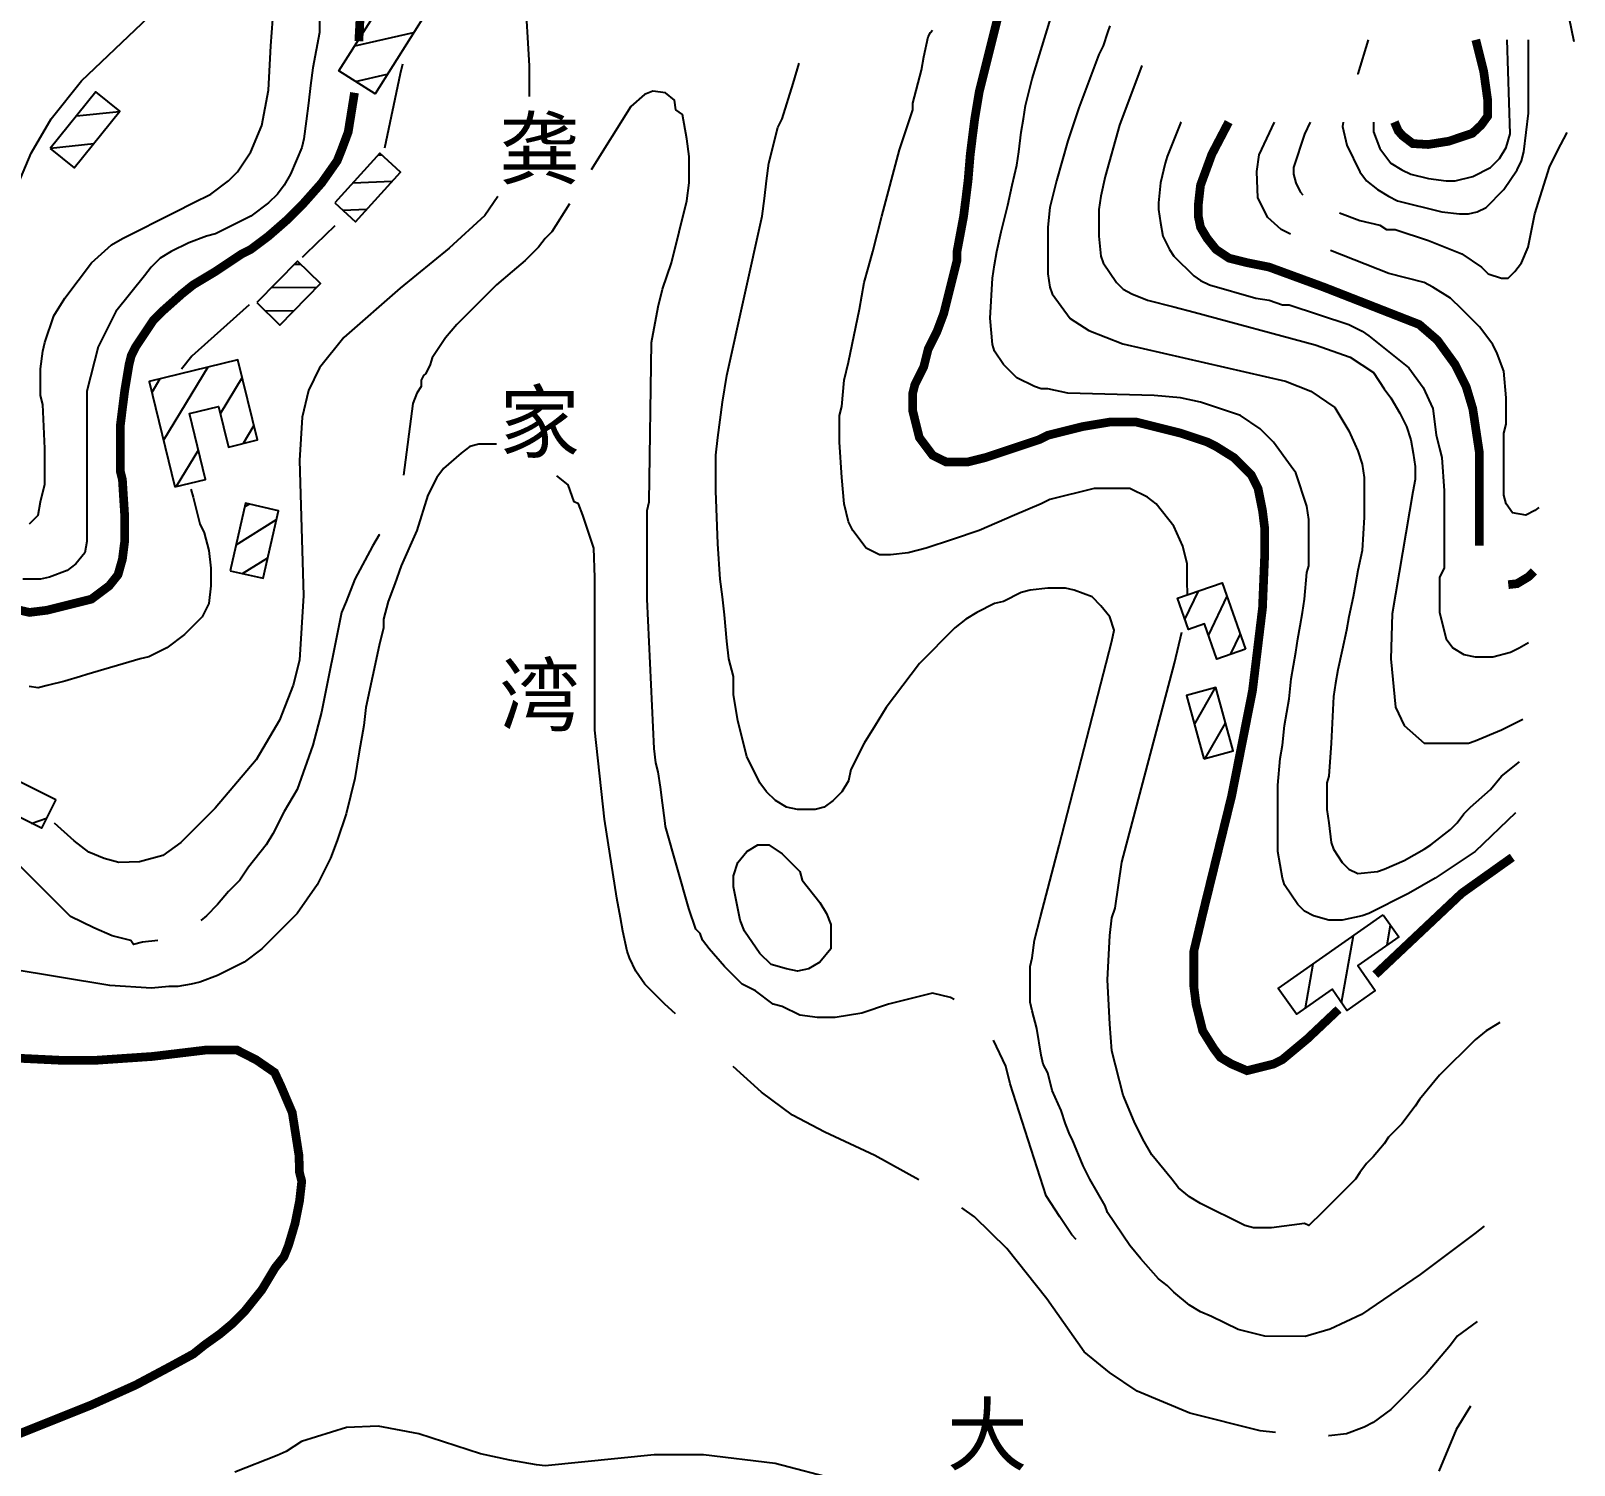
# Model space of a CAD drawing. Extents: x 35515948 to 35520624, y 3302916 to 3308279.
# Drawn here: x 35518965.6 to 35519408.3, y 3304408.8 to 3304820.3 of the extents above; entities that cross this region are included whole.
import ezdxf

# ---------------------------------------------------------------- set-up
doc = ezdxf.new("R2010")
doc.units = 0
doc.header["$LTSCALE"] = 10000
doc.header["$MEASUREMENT"] = 0
for name, color, linetype in [('2113', 7, 'CONTINUOUS'), ('8111', 34, 'CONTINUOUS'), ('8112', 34, 'CONTINUOUS')]:
    doc.layers.add(name, color=color, linetype=linetype)
doc.styles.add('仿宋体', font='')
doc.styles.get('仿宋体').set_extended_font_data('文鼎CS仿宋体')

msp = doc.modelspace()

# ---------------------------------------------------------------- linework, layer by layer
at = {"layer": '2113', "linetype": 'Continuous', "ltscale": 0.005}
for p, q in [((35519058.5, 3304815.99), (35519075.37, 3304819.79)), ((35519058.71, 3304805.79), (35519067.81, 3304807.84)), ((35518978.65, 3304795.86), (35518991.02, 3304797.18)), ((35518971.24, 3304786.67), (35518983.61, 3304788)), ((35519065.27, 3304784.69), (35519066.17, 3304784.73)), ((35519057.93, 3304776.64), (35519069.25, 3304777.17)), ((35519055.08, 3304768.8), (35519061.92, 3304769.12)), ((35519043.01, 3304753.3), (35519041.14, 3304753.28)), ((35519047.55, 3304746.69), (35519034.55, 3304746.56)), ((35519040.96, 3304739.96), (35519032.92, 3304739.88)), ((35519002.6, 3304720.45), (35519000.24, 3304716.57)), ((35519016.33, 3304723.81), (35519003.6, 3304702.83)), ((35519026.2, 3304720.8), (35519019.89, 3304710.4)), ((35519029.56, 3304707.06), (35519026.43, 3304701.9)), ((35519013.63, 3304700.09), (35519007.23, 3304689.54)), ((35519026.96, 3304683.8), (35519028.15, 3304684.55)), ((35519024.47, 3304672.84), (35519036.02, 3304680.12)), ((35519026.3, 3304664.6), (35519033.54, 3304669.16)), ((35519300.37, 3304659.56), (35519296.54, 3304651.6)), ((35519308.64, 3304658.09), (35519303.33, 3304647.04)), ((35519312.43, 3304647.29), (35519309.57, 3304641.35)), ((35519299.31, 3304621.28), (35519305.39, 3304631.92)), ((35519302.45, 3304611.56), (35519308.26, 3304621.72)), ((35518965.7, 3304592.95), (35518970.02, 3304594.4)), ((35519341.57, 3304541.42), (35519344.94, 3304560.75)), ((35519354.63, 3304558.09), (35519355.61, 3304563.7)), ((35519331.17, 3304539.99), (35519333.37, 3304552.62))]:
    msp.add_line(p, q, dxfattribs=at)
for points in [[(35519077.44, 3304845.95), (35519085.38, 3304840.94), (35519091.39, 3304850.45), (35519100.57, 3304844.65), (35519091.39, 3304830.13), (35519084.62, 3304834.42), (35519064.29, 3304802.26), (35519053.95, 3304808.8)], [(35518971.12, 3304786.52), (35518977.96, 3304780.99), (35518991.06, 3304797.23), (35518984.22, 3304802.76)], [(35519052.73, 3304770.93), (35519058.66, 3304765.54), (35519071.62, 3304779.77), (35519065.7, 3304785.16)], [(35519030.41, 3304742.34), (35519036.98, 3304735.9), (35519048.63, 3304747.79), (35519042.06, 3304754.23)], [(35519006.87, 3304689.46), (35519015.7, 3304691.62), (35519011.08, 3304710.52), (35519019.37, 3304712.54), (35519022.22, 3304700.87), (35519030.58, 3304702.92), (35519024.95, 3304725.92), (35518999.48, 3304719.69)], [(35519022.78, 3304665.4), (35519032.2, 3304663.26), (35519036.6, 3304682.64), (35519027.18, 3304684.77)], [(35519313.97, 3304642.89), (35519305.79, 3304640.02), (35519302.23, 3304650.19), (35519297.6, 3304648.57), (35519294.48, 3304657.5), (35519307.28, 3304661.98)], [(35519301.99, 3304611.44), (35519310.43, 3304613.74), (35519305.47, 3304631.94), (35519297.03, 3304629.64)], [(35518972.71, 3304599.79), (35518968.58, 3304591.52), (35518953.89, 3304598.85), (35518949, 3304589.04), (35518937.79, 3304594.64), (35518942.49, 3304604.05), (35518925.16, 3304612.7), (35518920.99, 3304604.35), (35518928.62, 3304600.54), (35518925.04, 3304593.36), (35518907.93, 3304601.89), (35518920.01, 3304626.09)], [(35519353.47, 3304566.75), (35519357.93, 3304560.41), (35519346.17, 3304552.14), (35519351.2, 3304544.98), (35519343.08, 3304539.27), (35519338.8, 3304545.36), (35519328.59, 3304538.18), (35519323.38, 3304545.59)]]:
    msp.add_lwpolyline(points, close=True, dxfattribs=at)
at = {"layer": '8111', "linetype": 'Continuous', "ltscale": 0.005}
for points, elevation in [([(35519138.45, 3304880.14), (35519137.88, 3304880.14), (35519135.34, 3304879.51), (35519132.8, 3304878.24), (35519129.63, 3304876.33), (35519126.45, 3304873.79), (35519116.29, 3304863.63), (35519114.39, 3304861.09), (35519109.94, 3304853.47), (35519108.04, 3304848.39), (35519106.77, 3304840.77), (35519106.77, 3304836.96), (35519107.24, 3304831.36), (35519108.5, 3304810.25), (35519108.5, 3304801.43)], 415), ([(35519297.32, 3304658.71), (35519297.27, 3304662.34), (35519297.27, 3304667.42), (35519296, 3304672.5), (35519293.46, 3304678.21), (35519288.38, 3304684.56), (35519285.84, 3304686.47), (35519280.76, 3304689.01), (35519270.6, 3304689.01), (35519257.9, 3304685.83), (35519255.36, 3304684.56), (35519247.74, 3304681.39), (35519237.58, 3304676.94), (35519229.96, 3304674.4), (35519222.34, 3304671.86), (35519217.26, 3304670.59), (35519212.18, 3304669.96), (35519209, 3304669.96), (35519205.19, 3304671.86), (35519201.38, 3304676.94), (35519200.11, 3304679.48), (35519198.84, 3304684.56), (35519198.21, 3304692.18), (35519197.57, 3304702.34), (35519197.57, 3304707.42), (35519197.57, 3304709.96), (35519198.21, 3304712.5), (35519198.84, 3304720.12), (35519200.11, 3304725.2), (35519203.29, 3304740.44), (35519204.56, 3304748.06), (35519205.83, 3304752.51), (35519207.1, 3304756.95), (35519209.64, 3304767.11), (35519214.72, 3304786.16), (35519218.53, 3304797.59), (35519218.53, 3304799.5), (35519221.07, 3304809.02), (35519221.7, 3304812.83), (35519222.97, 3304818.55), (35519223.61, 3304819.82), (35519224.24, 3304820.45)], 420), ([(35519072.15, 3304810.7), (35519071.51, 3304807.99), (35519067.01, 3304786.65)], 420), ([(35519230.44, 3304542.4), (35519229.32, 3304542.96), (35519224.24, 3304544.23), (35519211.54, 3304541.05), (35519203.92, 3304538.51), (35519196.3, 3304537.24), (35519191.22, 3304537.24), (35519186.14, 3304537.88), (35519181.06, 3304540.42), (35519178.52, 3304541.05), (35519173.44, 3304544.86), (35519169.63, 3304546.77), (35519164.55, 3304551.85), (35519160.11, 3304556.93), (35519158.2, 3304559.47), (35519157.57, 3304561.37), (35519156.3, 3304562.64), (35519154.35, 3304568.54), (35519147.62, 3304592.08), (35519147.41, 3304593.76), (35519146.77, 3304598.84), (35519146.14, 3304603.28), (35519145.5, 3304607.73), (35519144.87, 3304610.27), (35519144.41, 3304614.41), (35519142.33, 3304657.26), (35519142.33, 3304682.66), (35519142.96, 3304685.2), (35519143.6, 3304730.92), (35519145.5, 3304741.08), (35519146.77, 3304746.16), (35519149.31, 3304753.78), (35519153.76, 3304771.56), (35519154.39, 3304776.64), (35519154.39, 3304784.26), (35519153.76, 3304789.34), (35519152.49, 3304796.32), (35519150.58, 3304797.59), (35519150.17, 3304800.41), (35519147.64, 3304802.5), (35519143.98, 3304802.94), (35519141.62, 3304801.98), (35519137.7, 3304798.58), (35519126.25, 3304780.45)], 410), ([(35519295.53, 3304794.11), (35519295.36, 3304793.78), (35519291.55, 3304784.26), (35519290.92, 3304782.35), (35519289.65, 3304776.64), (35519289.01, 3304770.92), (35519289.01, 3304769.02), (35519289.65, 3304765.21), (35519290.28, 3304761.4), (35519292.19, 3304757.59), (35519293.46, 3304755.68), (35519299.17, 3304749.97), (35519301.08, 3304748.7), (35519303.62, 3304747.43), (35519316.95, 3304743.62), (35519320.76, 3304742.98), (35519324.57, 3304741.71), (35519326.48, 3304741.71), (35519343.62, 3304736), (35519347.43, 3304734.09), (35519349.34, 3304732.82), (35519360.84, 3304723.58), (35519364.94, 3304718), (35519367.73, 3304711.99), (35519368.69, 3304704.4), (35519369.66, 3304700.44), (35519370.29, 3304697.9), (35519370.93, 3304688.37), (35519370.93, 3304683.93), (35519370.93, 3304666.15), (35519369.66, 3304663.61), (35519369.66, 3304653.45), (35519371.56, 3304645.83), (35519373.47, 3304643.29), (35519376.64, 3304641.38), (35519379.82, 3304640.75), (35519384.9, 3304640.75), (35519389.98, 3304642.02), (35519392.52, 3304643.29), (35519395.18, 3304644.84)], 445), ([(35519099.5, 3304772.75), (35519095.76, 3304767.36), (35519085.55, 3304757.94), (35519071.51, 3304746.43), (35519055.38, 3304732.3), (35519048.41, 3304723.58), (35519045.18, 3304717.13), (35519043.35, 3304709.46), (35519042.65, 3304696.99), (35519043.78, 3304658.27), (35519042.65, 3304639.79), (35519040.82, 3304632.63), (35519036.9, 3304622.52), (35519030.18, 3304611.18), (35519018.41, 3304597.32), (35519008.55, 3304587.46), (35519003.41, 3304583.71), (35518996.78, 3304581.88), (35518990.77, 3304581.71), (35518986.58, 3304582.84), (35518982.22, 3304584.67), (35518978.03, 3304587.9), (35518972.36, 3304592.99)], 415), ([(35519120.06, 3304770.65), (35519115.02, 3304762.67), (35519113.12, 3304760.76), (35519111.21, 3304758.22), (35519107.4, 3304754.41), (35519103.59, 3304751.24), (35519099.15, 3304747.43), (35519095.34, 3304743.62), (35519087.72, 3304736), (35519084.54, 3304732.19), (35519080.73, 3304726.47), (35519080.1, 3304724.57), (35519078.83, 3304722.03), (35519078.19, 3304721.39), (35519077.56, 3304720.12), (35519077.56, 3304718.22), (35519076.29, 3304716.31), (35519075.18, 3304713.38), (35519072.44, 3304692.87)], 410), ([(35519052.78, 3304764.32), (35519044.48, 3304756.28), (35519043.37, 3304755.29)], 420), ([(35519028.17, 3304741.67), (35519011.78, 3304726.98), (35519008.78, 3304723.23)], 420), ([(35519099.11, 3304701.71), (35519094.07, 3304701.71), (35519091.53, 3304701.07), (35519088.99, 3304699.17), (35519083.91, 3304694.72), (35519082, 3304692.18), (35519079.46, 3304687.1), (35519076.29, 3304676.94), (35519071.84, 3304666.78), (35519069.94, 3304661.7), (35519068.03, 3304656.62), (35519066.76, 3304651.54), (35519066.76, 3304649), (35519065.49, 3304643.92), (35519061.68, 3304626.14), (35519061.05, 3304621.06), (35519059.78, 3304613.44), (35519058.51, 3304605.82), (35519055.97, 3304595.66), (35519053.43, 3304588.04), (35519051.52, 3304582.96), (35519047.71, 3304575.34), (35519042, 3304567.09), (35519036.92, 3304562.01), (35519031.84, 3304556.93), (35519026.76, 3304553.12), (35519019.14, 3304549.31), (35519014.06, 3304547.4), (35519011.52, 3304546.77), (35519007.71, 3304546.13), (35519005.17, 3304546.13), (35519000.18, 3304545.7), (35518988.24, 3304546.39), (35518959.38, 3304551.19)], 405), ([(35519011.44, 3304688.85), (35519012.15, 3304686.47), (35519014.06, 3304678.85), (35519015.33, 3304676.31), (35519016.6, 3304671.23), (35519017.23, 3304666.15), (35519017.23, 3304661.07), (35519016.6, 3304655.99), (35519014.69, 3304652.18), (35519009.61, 3304647.1), (35519004.53, 3304643.29), (35518999.45, 3304640.75), (35518996.91, 3304640.11), (35518981.67, 3304635.67), (35518979.77, 3304635.03), (35518975.32, 3304633.76), (35518970.24, 3304632.49), (35518967.7, 3304631.86), (35518965.13, 3304632.2)], 420), ([(35519150.45, 3304538.29), (35519147.41, 3304541.05), (35519141.69, 3304546.77), (35519139.15, 3304550.58), (35519137.25, 3304554.39), (35519136.61, 3304556.29), (35519135.34, 3304562.01), (35519134.71, 3304565.82), (35519133.62, 3304571.46), (35519130.15, 3304594.14), (35519127.31, 3304619.65), (35519127.31, 3304663.44), (35519127.09, 3304671.86), (35519123.91, 3304681.39), (35519122.64, 3304684.56), (35519121.37, 3304685.2), (35519119.73, 3304690.1), (35519116.41, 3304692.67)], 405), ([(35519065.58, 3304675.79), (35519065.49, 3304675.67), (35519063.59, 3304672.5), (35519058.51, 3304662.97), (35519055.97, 3304656.62), (35519054.7, 3304653.45), (35519048.98, 3304624.87), (35519046.44, 3304615.35), (35519042, 3304602.65), (35519038.19, 3304596.3), (35519035.01, 3304589.95), (35519033.11, 3304586.77), (35519028.03, 3304580.42), (35519025.49, 3304576.61), (35519022.31, 3304573.44), (35519019.14, 3304569.63), (35519015.96, 3304566.45), (35519014.29, 3304565.12)], 410), ([(35519386.92, 3304535.85), (35519386.17, 3304535.34), (35519382.99, 3304533.43), (35519379.82, 3304530.89), (35519369.66, 3304520.73), (35519363.94, 3304513.75), (35519362.67, 3304511.84), (35519358.86, 3304506.76), (35519355.05, 3304502.95), (35519353.78, 3304501.05), (35519350.61, 3304497.24), (35519348.7, 3304495.33), (35519346.8, 3304492.79), (35519345.53, 3304490.89), (35519336, 3304481.36), (35519332.19, 3304477.55), (35519330.92, 3304478.19), (35519321.4, 3304476.92), (35519316.32, 3304476.92), (35519313.78, 3304477.55), (35519301.08, 3304483.9), (35519297.9, 3304485.81), (35519294.73, 3304488.35), (35519292.82, 3304490.89), (35519287.11, 3304497.87), (35519284.57, 3304502.32), (35519282.03, 3304507.4), (35519278.85, 3304515.02), (35519275.68, 3304527.72), (35519275.04, 3304535.34), (35519274.41, 3304548.04), (35519275.04, 3304560.74), (35519275.68, 3304565.82), (35519276.58, 3304568.62), (35519278.47, 3304581.85), (35519293.61, 3304638.87), (35519295.76, 3304647.83)], 420), ([(35519001.99, 3304559.33), (35518997.55, 3304558.83), (35518995.01, 3304558.2), (35518994.26, 3304559.3), (35518988.94, 3304560.69), (35518983.62, 3304562.96), (35518976.9, 3304566.19), (35518956.58, 3304586.51), (35518952.23, 3304588.58)], 410), ([(35519265.38, 3304473.62), (35519264.14, 3304474.89), (35519260.74, 3304480.12), (35519256.81, 3304486.14), (35519246.47, 3304518.19), (35519245.2, 3304523.27), (35519241.73, 3304530.78)], 410), ([(35519220.32, 3304490.7), (35519207.63, 3304497.65), (35519193.33, 3304504.36), (35519184.09, 3304509.25), (35519175.11, 3304515.87), (35519167.06, 3304523.19)], 405), ([(35519322.59, 3304418.18), (35519318.18, 3304418.71), (35519298, 3304423.75), (35519282.87, 3304430.05), (35519274.99, 3304435.4), (35519267.73, 3304441.39), (35519257.02, 3304456.51), (35519245.48, 3304470.97), (35519236.23, 3304480.12), (35519232.58, 3304482.68)], 405), ([(35519380.41, 3304450.09), (35519374.74, 3304445.8), (35519372.83, 3304443.26), (35519365.85, 3304435.01), (35519355.69, 3304424.85), (35519350.61, 3304421.04), (35519348.07, 3304419.77), (35519342.99, 3304417.86), (35519337.91, 3304417.23), (35519337.8, 3304417.23)], 405), ([(35519378.57, 3304425.78), (35519374.37, 3304419.04), (35519369.47, 3304407.13)], 405), ([(35519197.32, 3304404.55), (35519179.03, 3304409.28), (35519158.54, 3304411.8), (35519144.35, 3304411.8), (35519113.14, 3304408.65), (35519110.58, 3304408.97), (35519102.96, 3304410.24), (35519094.54, 3304412.11), (35519076.89, 3304417.78), (35519065.22, 3304419.99), (35519056.08, 3304419.67), (35519043.16, 3304415.58), (35519038.82, 3304412.78), (35519036.22, 3304411.63), (35519024.04, 3304406.86)], 405)]:
    msp.add_lwpolyline(points, dxfattribs=dict(at, elevation=elevation))
at = {"layer": '8111', "linetype": 'Continuous', "ltscale": 0.005, "flags": 128}
for points, elevation in [([(35518948.02, 3304743.62), (35518965.65, 3304785.15), (35518971.41, 3304795.09), (35518980.13, 3304805.9), (35519014.75, 3304838.95)], 440), ([(35519391.48, 3304596), (35519379.82, 3304584.87), (35519368.39, 3304577.25), (35519360.77, 3304572.8), (35519356.96, 3304570.9), (35519353.15, 3304568.99), (35519349.34, 3304567.09), (35519347.43, 3304566.45), (35519341.72, 3304565.18), (35519337.91, 3304565.18), (35519333.46, 3304566.45), (35519330.92, 3304567.72), (35519329.02, 3304569.63), (35519325.21, 3304575.34), (35519324.57, 3304577.25), (35519323.94, 3304581.06), (35519323.3, 3304584.87), (35519323.3, 3304588.68), (35519323.3, 3304603.92), (35519323.94, 3304611.54), (35519324.57, 3304615.35), (35519325.21, 3304621.06), (35519325.84, 3304624.87), (35519326.48, 3304628.68), (35519327.11, 3304634.4), (35519327.75, 3304638.21), (35519328.38, 3304642.02), (35519329.02, 3304645.83), (35519329.65, 3304649.64), (35519330.29, 3304653.45), (35519330.92, 3304657.26), (35519331.56, 3304664.88), (35519332.19, 3304666.78), (35519332.19, 3304680.12), (35519331.56, 3304683.93), (35519328.38, 3304693.45), (35519327.11, 3304695.36), (35519322.03, 3304702.34), (35519318.22, 3304706.15), (35519312.51, 3304709.96), (35519301.08, 3304713.77), (35519295.36, 3304715.04), (35519287.74, 3304715.68), (35519262.98, 3304716.31), (35519257.26, 3304717.58), (35519255.36, 3304717.58), (35519253.45, 3304718.22), (35519248.37, 3304720.76), (35519244.56, 3304724.57), (35519242.02, 3304728.38), (35519241.39, 3304730.28), (35519240.75, 3304737.9), (35519241.39, 3304749.33), (35519242.02, 3304753.14), (35519242.66, 3304756.95), (35519243.93, 3304762.67), (35519245.83, 3304770.29), (35519247.1, 3304776), (35519248.37, 3304781.72), (35519249.01, 3304785.53), (35519249.64, 3304791.24), (35519250.28, 3304795.05), (35519250.91, 3304798.86), (35519252.82, 3304806.48), (35519259.17, 3304827.44)], 430), ([(35519048.35, 3304824.9), (35519048.35, 3304819.82), (35519046.44, 3304809.66), (35519045.81, 3304804.58), (35519045.17, 3304799.5), (35519044.54, 3304794.42), (35519043.9, 3304789.34), (35519043.27, 3304786.8), (35519040.09, 3304779.18), (35519038.19, 3304776), (35519036.28, 3304773.46), (35519033.74, 3304770.92), (35519028.66, 3304767.11), (35519018.5, 3304762.03), (35519015.96, 3304761.4), (35519010.88, 3304759.49), (35519005.8, 3304756.95), (35519002.63, 3304755.05), (35519000.09, 3304752.51), (35518998.18, 3304749.97), (35518989.93, 3304739.81), (35518984.85, 3304729.65), (35518981.67, 3304716.95), (35518981.67, 3304709.33), (35518981.67, 3304704.25), (35518981.67, 3304699.17), (35518981.67, 3304673.77), (35518981.04, 3304670.59), (35518978.5, 3304667.42), (35518975.96, 3304665.51), (35518970.88, 3304663.61), (35518968.34, 3304662.97), (35518963.26, 3304662.97)], 430), ([(35518965.16, 3304678.85), (35518967.7, 3304681.39), (35518968.34, 3304685.2), (35518969.61, 3304690.28), (35518969.61, 3304700.44), (35518968.97, 3304713.14), (35518968.34, 3304715.68), (35518968.34, 3304723.3), (35518968.97, 3304728.38), (35518969.61, 3304730.92), (35518972.15, 3304738.54), (35518975.32, 3304743.62), (35518982.94, 3304753.78), (35518988.66, 3304758.86), (35518991.83, 3304760.76), (35519007.07, 3304768.38), (35519012.15, 3304770.92), (35519017.23, 3304773.46), (35519022.31, 3304777.27), (35519024.85, 3304779.81), (35519028.66, 3304785.53), (35519031.84, 3304793.15), (35519033.74, 3304803.31), (35519034.38, 3304816.01), (35519035.01, 3304823.63)], 435), ([(35519275.04, 3304821.72), (35519274.41, 3304819.82), (35519273.14, 3304816.01), (35519271.87, 3304813.47), (35519266.15, 3304798.23), (35519262.98, 3304788.7), (35519259.8, 3304777.27), (35519257.9, 3304769.65), (35519257.26, 3304763.94), (35519257.26, 3304750.6), (35519257.9, 3304746.79), (35519258.53, 3304744.89), (35519263.65, 3304737.74), (35519269.01, 3304734.28), (35519278.78, 3304730.5), (35519325.44, 3304719.79), (35519332.69, 3304716.95), (35519339.63, 3304712.23), (35519343.62, 3304705.52), (35519346.16, 3304699.8), (35519347.43, 3304695.99), (35519348.07, 3304692.18), (35519348.07, 3304680.75), (35519347.43, 3304671.23), (35519346.16, 3304665.51), (35519345.53, 3304661.7), (35519344.89, 3304657.89), (35519343.62, 3304652.18), (35519342.99, 3304648.37), (35519341.72, 3304642.65), (35519340.45, 3304636.94), (35519339.81, 3304633.13), (35519339.18, 3304629.32), (35519338.54, 3304615.98), (35519337.91, 3304606.46), (35519337.27, 3304604.55), (35519337.27, 3304596.93), (35519337.91, 3304593.12), (35519338.54, 3304587.41), (35519339.18, 3304585.5), (35519341.72, 3304581.69), (35519343.62, 3304579.79), (35519346.16, 3304578.52), (35519351.88, 3304579.15), (35519353.78, 3304579.79), (35519359.5, 3304582.33), (35519365.21, 3304585.5), (35519367.12, 3304586.77), (35519372.83, 3304591.22), (35519374.74, 3304593.12), (35519376.64, 3304595.66), (35519378.55, 3304597.57), (35519384.26, 3304602.65), (35519387.44, 3304606.46), (35519392.58, 3304610.58)], 435), ([(35519408.25, 3304817.11), (35519406.86, 3304824.1)], 460), ([(35519342.03, 3304794.11), (35519341.83, 3304792.87), (35519343.09, 3304787.52), (35519346.8, 3304779.81), (35519348.7, 3304777.27), (35519351.88, 3304774.73), (35519355.05, 3304772.83), (35519357.59, 3304771.56), (35519370.29, 3304768.38), (35519375.37, 3304767.75), (35519377.91, 3304767.75), (35519380.45, 3304768.38), (35519382.99, 3304769.65), (35519388.07, 3304774.73), (35519391.88, 3304780.45), (35519393.15, 3304782.99), (35519393.79, 3304785.53), (35519395.2, 3304796.66), (35519395.2, 3304817.71)], 465), ([(35519349.15, 3304817.71), (35519346.25, 3304807.99), (35519346.25, 3304807.99)], 465), ([(35519350.66, 3304794.11), (35519350.66, 3304791.3), (35519352.55, 3304786.57), (35519355.69, 3304782.35), (35519358.86, 3304780.45), (35519361.4, 3304779.18), (35519366.48, 3304777.91), (35519371.56, 3304777.27), (35519374.1, 3304777.27), (35519379.18, 3304778.54), (35519384.26, 3304781.08), (35519386.8, 3304783.62), (35519388.71, 3304786.8), (35519389.88, 3304790.73), (35519389.07, 3304817.71)], 470), ([(35519382.48, 3304477.38), (35519379.77, 3304475.33), (35519364.07, 3304463.55), (35519347.24, 3304452.04), (35519338.26, 3304447.86), (35519331.11, 3304445.77), (35519319.49, 3304445.8), (35519311.87, 3304447.71), (35519304.25, 3304451.52), (35519301.08, 3304452.79), (35519297.9, 3304454.69), (35519293.46, 3304458.5), (35519291.55, 3304460.41), (35519289.01, 3304462.31), (35519283.93, 3304468.03), (35519280.76, 3304471.84), (35519274.41, 3304481.36), (35519273.77, 3304483.27), (35519269.33, 3304490.89), (35519267.42, 3304494.7), (35519264.25, 3304502.32), (35519263.61, 3304503.59), (35519262.34, 3304506.76), (35519261.07, 3304510.57), (35519258.53, 3304516.29), (35519257.26, 3304521.37), (35519255.99, 3304523.91), (35519255.36, 3304526.45), (35519254.09, 3304534.07), (35519252.82, 3304539.15), (35519252.18, 3304541.69), (35519252.18, 3304551.85), (35519252.82, 3304554.39), (35519253.45, 3304559.47), (35519255.14, 3304566.1), (35519260.5, 3304586.58), (35519275.64, 3304645.17), (35519276.31, 3304648.37), (35519275.04, 3304652.18), (35519272.5, 3304655.35), (35519269.96, 3304657.89), (35519264.88, 3304659.8), (35519262.34, 3304660.43), (35519257.26, 3304660.43), (35519252.18, 3304659.8), (35519249.64, 3304659.16), (35519244.56, 3304656.62), (35519242.02, 3304655.99), (35519236.94, 3304653.45), (35519233.77, 3304651.54), (35519230.59, 3304649), (35519220.43, 3304638.84), (35519210.91, 3304626.14), (35519207.73, 3304621.06), (35519204.56, 3304615.98), (35519200.75, 3304608.36), (35519200.11, 3304605.19), (35519198.21, 3304602.01), (35519195.67, 3304599.47), (35519193.13, 3304597.57), (35519190.59, 3304596.93), (35519185.51, 3304596.93), (35519182.33, 3304597.57), (35519179.16, 3304599.47), (35519176.62, 3304602.01), (35519174.71, 3304604.55), (35519170.9, 3304612.17), (35519168.36, 3304622.33), (35519167.09, 3304629.95), (35519167.09, 3304635.03), (35519165.82, 3304640.11), (35519165.19, 3304645.19), (35519164.55, 3304652.81), (35519163.92, 3304657.89), (35519163.28, 3304662.97), (35519162.65, 3304673.13), (35519162.01, 3304688.37), (35519162.01, 3304698.53), (35519162.65, 3304703.61), (35519163.28, 3304708.69), (35519163.92, 3304713.77), (35519165.19, 3304721.39), (35519175.35, 3304767.11), (35519175.98, 3304772.19), (35519176.62, 3304777.27), (35519177.25, 3304782.35), (35519179.79, 3304792.51), (35519181.06, 3304795.05), (35519184.24, 3304805.21), (35519185.97, 3304810.97)], 415), ([(35519284.25, 3304810.35), (35519277.84, 3304793.19), (35519273.77, 3304778.54), (35519272.5, 3304772.83), (35519271.87, 3304769.02), (35519271.87, 3304761.4), (35519272.5, 3304755.68), (35519273.14, 3304753.78), (35519276.95, 3304748.06), (35519278.85, 3304746.16), (35519281.39, 3304744.89), (35519285.84, 3304742.98), (35519293.46, 3304741.08), (35519299.27, 3304739.63), (35519333.95, 3304730.18), (35519344.04, 3304726.72), (35519350.66, 3304722.31), (35519353.78, 3304717.58), (35519355.69, 3304715.04), (35519358.23, 3304710.6), (35519360.13, 3304706.79), (35519361.4, 3304702.98), (35519362.04, 3304699.17), (35519362.67, 3304695.36), (35519362.67, 3304691.55), (35519362.02, 3304688.01), (35519356.03, 3304653.04), (35519355.71, 3304640.13), (35519356.97, 3304626.27), (35519359.5, 3304621.06), (35519365.21, 3304615.98), (35519377.91, 3304615.98), (35519379.82, 3304616.62), (35519387.44, 3304619.79), (35519393.52, 3304622.86)], 440), ([(35519326.94, 3304761.97), (35519324.18, 3304763.26), (35519320.4, 3304766.72), (35519317.56, 3304772.39), (35519317.24, 3304779.96), (35519317.94, 3304784.71), (35519322.34, 3304794.11)], 455), ([(35519332.5, 3304794.11), (35519330.92, 3304790.61), (35519327.75, 3304781.08), (35519327.75, 3304779.18), (35519328.38, 3304776.64), (35519329.65, 3304774.1), (35519330.47, 3304773.28)], 460), ([(35519340.94, 3304768.12), (35519346.8, 3304765.84), (35519352.51, 3304764.57), (35519354.42, 3304763.3), (35519356.96, 3304763.3), (35519366.48, 3304760.13), (35519376.01, 3304756.32), (35519381.72, 3304752.51), (35519383.63, 3304750.6), (35519387.44, 3304749.33), (35519389.34, 3304749.33), (35519391.25, 3304751.24), (35519393.15, 3304753.78), (35519395.06, 3304758.22), (35519396.96, 3304767.75), (35519401.22, 3304781.22), (35519403.48, 3304785.85), (35519406.28, 3304791.13)], 460), ([(35519398.12, 3304683.52), (35519396.96, 3304682.66), (35519394.42, 3304681.39), (35519390.61, 3304682.02), (35519388.71, 3304684.56), (35519388.07, 3304687.1), (35519388.07, 3304704.88), (35519388.71, 3304707.42), (35519388.71, 3304712.5), (35519388.71, 3304715.04), (35519388.07, 3304722.66), (35519386.17, 3304727.74), (35519384.9, 3304730.28), (35519381.09, 3304735.36), (35519376.01, 3304740.44), (35519372.83, 3304743.62), (35519367.75, 3304746.79), (35519365.21, 3304748.06), (35519355.07, 3304750.66), (35519338.4, 3304757.28)], 455)]:
    msp.add_lwpolyline(points, dxfattribs=dict(at, elevation=elevation))
at = {"layer": '8111', "linetype": 'Continuous', "ltscale": 0.005, "elevation": 415, "flags": 128}
msp.add_lwpolyline([(35519191.86, 3304570.26), (35519193.76, 3304567.09), (35519195.03, 3304563.91), (35519195.03, 3304556.93), (35519191.86, 3304553.12), (35519188.68, 3304551.21), (35519185.51, 3304550.58), (35519182.33, 3304551.21), (35519177.89, 3304552.48), (35519174.71, 3304555.66), (35519170.27, 3304562.01), (35519169, 3304565.18), (35519167.09, 3304574.71), (35519167.09, 3304577.88), (35519168.36, 3304581.69), (35519170.9, 3304584.87), (35519174.08, 3304586.77), (35519177.25, 3304586.77), (35519181.06, 3304584.23), (35519186.14, 3304579.15), (35519186.78, 3304576.61)], close=True, dxfattribs=at)
at = {"layer": '8112', "linetype": 'Continuous', "ltscale": 0.005, "const_width": 2.5}
for points, elevation in [([(35519340.67, 3304539.58), (35519331.72, 3304531.13), (35519324.57, 3304525.18), (35519322.03, 3304523.91), (35519314.41, 3304522), (35519309.97, 3304523.91), (35519306.79, 3304525.81), (35519304.89, 3304528.35), (35519301.71, 3304533.43), (35519299.81, 3304541.05), (35519299.17, 3304546.13), (35519299.17, 3304551.21), (35519299.17, 3304556.29), (35519301.8, 3304567.36), (35519310, 3304600.75), (35519315.99, 3304630.99), (35519318.86, 3304654.72), (35519319.49, 3304669.96), (35519319.49, 3304677.58), (35519318.86, 3304682.66), (35519317.59, 3304689.01), (35519315.68, 3304692.82), (35519310.6, 3304697.9), (35519305.52, 3304701.07), (35519302.98, 3304702.34), (35519295.36, 3304704.88), (35519282.66, 3304708.06), (35519275.04, 3304708.06), (35519267.42, 3304706.79), (35519257.26, 3304704.25), (35519254.72, 3304702.98), (35519247.1, 3304700.44), (35519239.48, 3304697.9), (35519234.4, 3304696.63), (35519228.05, 3304696.63), (35519224.24, 3304698.53), (35519220.43, 3304703.61), (35519218.53, 3304711.23), (35519218.53, 3304716.31), (35519219.16, 3304718.85), (35519221.7, 3304723.93), (35519222.97, 3304729.01), (35519225.51, 3304734.09), (35519227.42, 3304739.17), (35519231.23, 3304754.41), (35519231.23, 3304756.95), (35519233.13, 3304767.11), (35519233.77, 3304772.19), (35519234.4, 3304777.27), (35519235.04, 3304784.89), (35519235.67, 3304789.97), (35519236.31, 3304795.05), (35519237.58, 3304802.67), (35519243.29, 3304825.53)], 425), ([(35519060.03, 3304824.38), (35519059.65, 3304817.33)], 425), ([(35519381.09, 3304672.64), (35519381.09, 3304699.17), (35519379.18, 3304711.87), (35519377.28, 3304718.22), (35519374.1, 3304724.57), (35519369.02, 3304731.55), (35519363.81, 3304736.05), (35519336.49, 3304746.74), (35519320.76, 3304752.51), (35519314.41, 3304753.78), (35519309.33, 3304755.05), (35519305.52, 3304757.59), (35519302.98, 3304760.76), (35519301.08, 3304763.94), (35519300.44, 3304767.11), (35519300.44, 3304770.29), (35519301.08, 3304776), (35519304.34, 3304784.89), (35519309.16, 3304794.11)], 450), ([(35519396.73, 3304665.21), (35519395.06, 3304663.61), (35519391.88, 3304661.7), (35519389.36, 3304661.42)], 450), ([(35519390.51, 3304583.2), (35519376.02, 3304572.9), (35519351.24, 3304549.54)], 425), ([(35518957.11, 3304525.81), (35518975.07, 3304524.94), (35518983.62, 3304524.94), (35519000.45, 3304526.08), (35519015.71, 3304527.91), (35519024.69, 3304527.91), (35519030.18, 3304525.12), (35519035.5, 3304521.46), (35519037.33, 3304517.53), (35519040.56, 3304509.94), (35519042.48, 3304497.65), (35519042.63, 3304492.79), (35519043.27, 3304490.25), (35519042.63, 3304484.54), (35519041.36, 3304478.19), (35519039.46, 3304471.84), (35519038.19, 3304468.66), (35519035.65, 3304465.49), (35519031.84, 3304459.14), (35519026.76, 3304452.79), (35519023.58, 3304449.61), (35519019.77, 3304446.44), (35519015.33, 3304443.26), (35519012.15, 3304440.72), (35519005.17, 3304436.91), (35518995.64, 3304431.83), (35518982.94, 3304426.12), (35518951.19, 3304413.42)], 400)]:
    msp.add_lwpolyline(points, dxfattribs=dict(at, elevation=elevation))
at = {"layer": '8112', "linetype": 'Continuous', "ltscale": 0.005, "const_width": 2.5, "flags": 128}
for points, elevation in [([(35519380.05, 3304817.71), (35519382.3, 3304808.69), (35519383.43, 3304800.58), (35519383.43, 3304795.79), (35519381.6, 3304793.26), (35519379.07, 3304790.9), (35519372.35, 3304788.63), (35519366.34, 3304787.68), (35519361.98, 3304787.94), (35519359.01, 3304790.21), (35519357.79, 3304791.6), (35519356.71, 3304794.11)], 475), ([(35519058.41, 3304802.53), (35519056.6, 3304791.24), (35519054.7, 3304786.16), (35519053.43, 3304782.99), (35519048.98, 3304776.64), (35519043.9, 3304770.92), (35519038.82, 3304765.84), (35519033.74, 3304761.4), (35519028.66, 3304757.59), (35519026.12, 3304756.32), (35519018.5, 3304751.24), (35519012.15, 3304747.43), (35519008.98, 3304744.89), (35519003.26, 3304739.81), (35519000.72, 3304737.27), (35518995.64, 3304729.65), (35518994.37, 3304727.11), (35518993.74, 3304724.57), (35518992.47, 3304716.95), (35518991.83, 3304711.87), (35518991.2, 3304706.79), (35518991.2, 3304701.71), (35518991.2, 3304694.09), (35518991.83, 3304691.55), (35518992.47, 3304681.39), (35518992.47, 3304673.77), (35518991.83, 3304668.69), (35518990.56, 3304664.24), (35518988.02, 3304661.07), (35518982.94, 3304657.26), (35518970.24, 3304654.08), (35518965.16, 3304653.45), (35518956.91, 3304655.35)], 425)]:
    msp.add_lwpolyline(points, dxfattribs=dict(at, elevation=elevation))

# ---------------------------------------------------------------- texts
at = {"layer": '2113', "linetype": 'Continuous', "ltscale": 0.005, "style": '仿宋体'}
for s, p in [('龚', (35519099.89, 3304777.99, 3306915.55)), ('家', (35519099.89, 3304699.6, 3306915.55)), ('湾', (35519099.89, 3304621.22, 3306915.55)), ('大', (35519228.32, 3304409.16, 3306915.55))]:
    msp.add_text(s, height=17, dxfattribs=at).set_placement(p)

doc.saveas('drawing.dxf')
